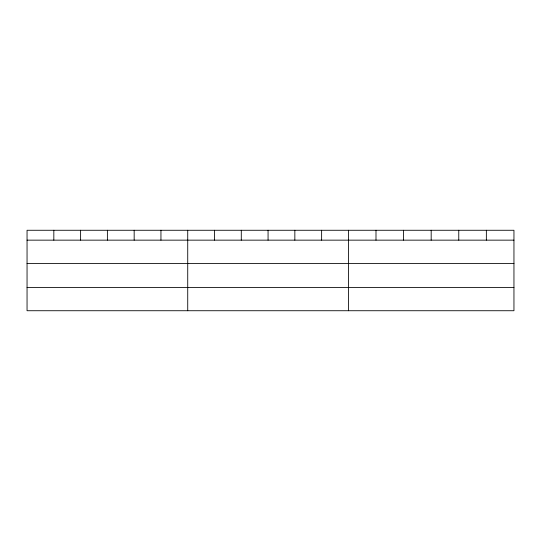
<?xml version="1.0" encoding="UTF-8"?>
<svg xmlns="http://www.w3.org/2000/svg" width="541" height="541" viewBox="0 0 541 541"><rect width="100%" height="100%" fill="white"/><g stroke="black" fill="none" stroke-linecap="round" stroke-linejoin="round"><path stroke-width="0.81" d="M513.95 263.44L513.95 230.27L27.05 230.27L27.05 310.73L513.95 310.73L513.95 263.44L27.05 263.44M27.05 240.15L513.95 240.15M27.05 287.44L513.95 287.44M486.359 230.27L486.359 240.15M458.768 230.27L458.768 240.15M431.177 230.27L431.177 240.15M403.586 230.27L403.586 240.15M375.995 230.27L375.995 240.15M348.404 230.27L348.404 310.73M321.625 230.27L321.625 240.15M294.845 230.27L294.845 240.15M268.065 230.27L268.065 240.15M241.286 230.27L241.286 240.15M214.506 230.27L214.506 240.15M187.727 230.27L187.727 310.73M160.947 230.27L160.947 240.15M134.168 230.27L134.168 240.15M107.389 230.27L107.389 240.15M80.609 230.27L80.609 240.15M53.829 230.27L53.829 240.15"/></g></svg>
